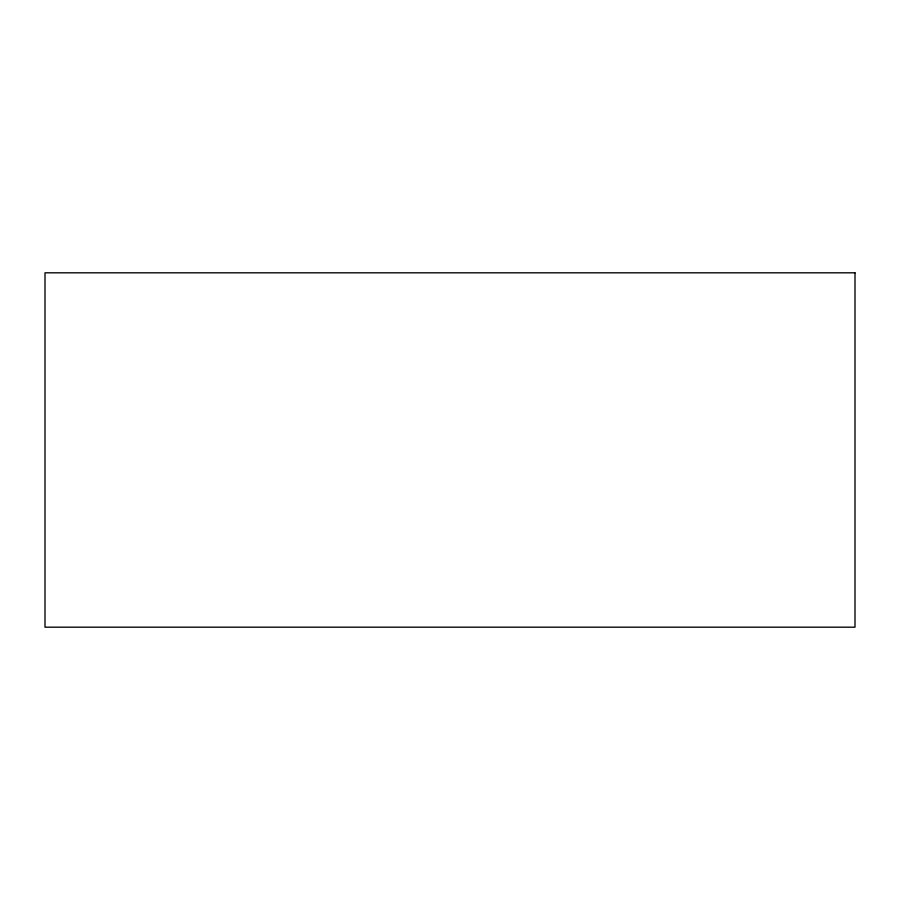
<?xml version="1.0" encoding="UTF-8"?>
<svg xmlns="http://www.w3.org/2000/svg" width="900" height="900" viewBox="0 0 900 900"><rect width="100%" height="100%" fill="white"/><g stroke="black" fill="none" stroke-linecap="round" stroke-linejoin="round"><path stroke-width="1.35" d="M855 272.812L45 272.812L45 627.188L855 627.188L855 272.812"/></g></svg>
